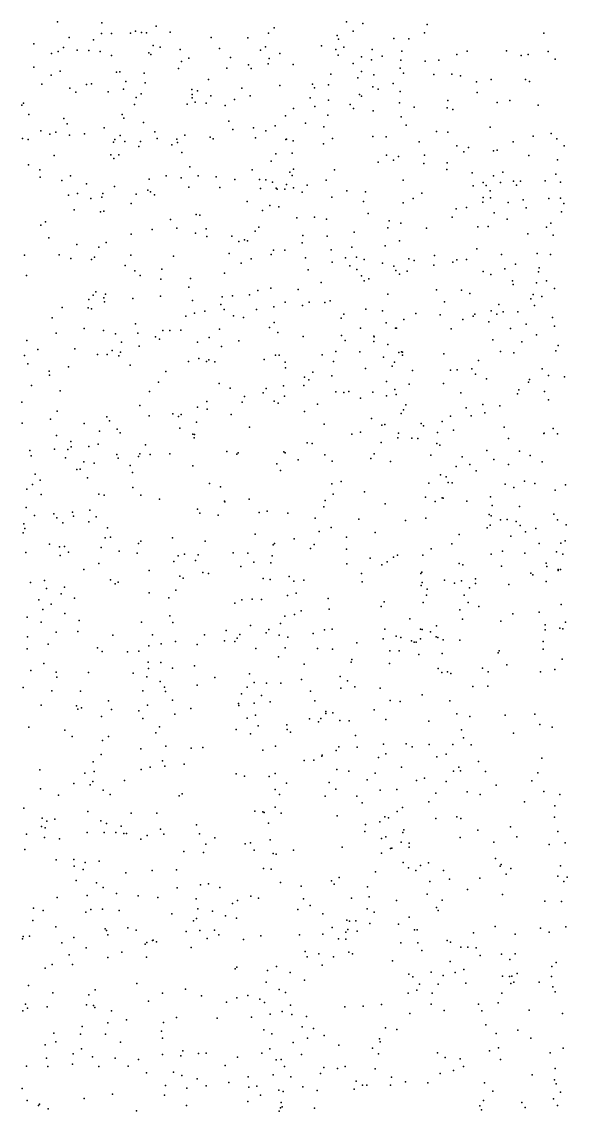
# Model space of a CAD drawing. Extents: x 2 to 99999, y 0 to 49999.
# Drawn here: x 37503 to 43752, y 25001 to 37494 of the extents above; entities that cross this region are included whole.
import ezdxf

# ---------------------------------------------------------------- set-up
doc = ezdxf.new("R2010")
doc.units = 0
doc.header["$MEASUREMENT"] = 0
doc.layers.add('points', color=50, linetype='Continuous')

msp = doc.modelspace()

# ---------------------------------------------------------------- linework, layer by layer
at = {"layer": 'points', "color": 3}
for p in [(37910, 37494, 32), (38418, 37480, 18), (41222, 37493, 33), (38415, 37360, 20), (38532, 37359, 91), (38749, 37364, 29), (38806, 37388, 75), (38875, 37371, 34), (38933, 37367, 66), (39044, 37442, 18), (39201, 37374, 19), (40329, 37363, 42), (40393, 37426, 75), (41300, 37385, 9), (41410, 37473, 4), (42117, 37368, 50), (42146, 37464, 0), (43485, 37364, 5), (37641, 37240, 78), (38045, 37312, 65), (38326, 37287, 31), (39673, 37313, 78), (40092, 37310, 33), (41117, 37337, 79), (41133, 37295, 56), (41764, 37304, 82), (41936, 37299, 86), (37843, 37129, 34), (37918, 37153, 92), (37979, 37199, 94), (38138, 37167, 43), (38271, 37164, 62), (38400, 37152, 58), (38529, 37109, 10), (38957, 37139, 39), (38981, 37117, 35), (39009, 37223, 65), (39089, 37204, 1), (39318, 37176, 92), (39766, 37189, 36), (40238, 37169, 37), (40296, 37208, 62), (40458, 37131, 48), (40938, 37217, 67), (41101, 37175, 12), (41128, 37111, 74), (41192, 37204, 29), (41519, 37176, 23), (41858, 37158, 73), (42486, 37120, 86), (42607, 37158, 10), (43056, 37160, 2), (43224, 37108, 46), (43304, 37117, 43), (43534, 37155, 24), (39334, 37037, 66), (39415, 37075, 31), (39894, 37084, 28), (40100, 37000, 1), (40325, 37011, 82), (40337, 37071, 22), (40612, 37005, 54), (41300, 37014, 30), (41395, 37093, 55), (41508, 37059, 59), (41633, 37100, 58), (41847, 37054, 81), (42126, 37044, 100), (42281, 37055, 97), (43616, 37064, 22), (37642, 36975, 11), (37838, 36882, 44), (37943, 36927, 28), (38588, 36916, 94), (38625, 36919, 18), (38904, 36905, 53), (39299, 36957, 81), (39853, 36961, 90), (40130, 36960, 75), (41045, 36892, 60), (41395, 36923, 60), (41535, 36884, 72), (41837, 36963, 87), (41878, 36904, 86), (42224, 36889, 10), (42431, 36894, 3), (42531, 36874, 25), (37732, 36780, 73), (38051, 36732, 23), (38242, 36776, 18), (38303, 36781, 78), (38695, 36808, 19), (38916, 36794, 12), (39640, 36833, 31), (40023, 36731, 91), (40460, 36763, 37), (40833, 36778, 60), (40858, 36736, 65), (41017, 36771, 62), (41354, 36850, 100), (41525, 36749, 4), (41759, 36787, 77), (42714, 36806, 50), (42879, 36832, 98), (43276, 36831, 68), (43320, 36808, 67), (38123, 36687, 54), (38494, 36692, 15), (38667, 36722, 100), (38813, 36627, 73), (38872, 36666, 42), (39451, 36716, 4), (39453, 36660, 18), (39455, 36622, 77), (39516, 36702, 48), (39670, 36646, 55), (40120, 36644, 36), (40807, 36621, 53), (41374, 36660, 90), (41396, 36641, 58), (41586, 36721, 4), (41839, 36695, 83), (42719, 36684, 29), (37503, 36536, 48), (37522, 36562, 30), (38794, 36544, 26), (39397, 36551, 49), (39490, 36571, 88), (39614, 36560, 98), (39831, 36535, 46), (39940, 36602, 0), (40615, 36501, 26), (40861, 36521, 78), (41017, 36596, 72), (41264, 36546, 25), (41304, 36501, 67), (41831, 36565, 49), (42000, 36514, 13), (42376, 36507, 33), (42384, 36590, 55), (42442, 36487, 71), (42950, 36569, 88), (43094, 36591, 14), (43419, 36538, 75), (37583, 36431, 34), (37983, 36384, 22), (38653, 36430, 45), (38673, 36390, 31), (39873, 36355, 30), (40523, 36414, 74), (41011, 36422, 21), (41530, 36472, 39), (41850, 36404, 58), (37722, 36245, 18), (37894, 36230, 0), (38024, 36323, 45), (38448, 36277, 67), (38897, 36340, 99), (39027, 36232, 34), (39920, 36259, 13), (40157, 36277, 82), (40297, 36244, 73), (40407, 36301, 96), (40752, 36332, 48), (40965, 36290, 98), (41905, 36309, 41), (42254, 36234, 65), (42869, 36287, 94), (37510, 36157, 71), (37576, 36144, 70), (37823, 36205, 46), (38050, 36195, 100), (38221, 36208, 26), (38554, 36115, 70), (38569, 36143, 26), (38628, 36189, 97), (38685, 36120, 59), (38863, 36121, 91), (39054, 36154, 88), (39280, 36148, 53), (39288, 36110, 85), (39371, 36195, 65), (39661, 36169, 9), (39695, 36150, 10), (40181, 36163, 6), (40529, 36143, 60), (40535, 36149, 26), (40611, 36130, 2), (41061, 36157, 70), (41523, 36178, 61), (41679, 36173, 51), (42056, 36117, 38), (42386, 36227, 3), (43132, 36116, 95), (43362, 36184, 6), (43570, 36214, 58), (43635, 36151, 44), (38843, 36065, 22), (39220, 36084, 33), (39336, 35994, 33), (40599, 35987, 75), (40959, 36094, 69), (42488, 36071, 18), (42569, 36003, 47), (42621, 36052, 99), (42908, 36015, 50), (42949, 36021, 1), (43718, 36072, 32), (37875, 35962, 49), (38524, 35968, 47), (38556, 35925, 69), (38616, 35968, 25), (40359, 35896, 81), (40412, 35978, 20), (41586, 35885, 12), (41681, 35966, 54), (41762, 35907, 89), (41820, 35948, 92), (42111, 35870, 11), (42116, 35963, 73), (42375, 35875, 40), (43312, 35962, 19), (43641, 35912, 10), (37579, 35852, 82), (37708, 35795, 51), (39427, 35832, 1), (40141, 35798, 60), (40574, 35770, 61), (40601, 35731, 55), (40617, 35805, 18), (41086, 35796, 24), (42372, 35799, 42), (42665, 35760, 6), (43016, 35769, 26), (43620, 35746, 25), (37714, 35711, 3), (37962, 35674, 100), (38062, 35727, 23), (38243, 35635, 52), (38961, 35691, 37), (39158, 35726, 57), (39329, 35705, 50), (39524, 35728, 87), (39729, 35715, 24), (39944, 35684, 37), (40225, 35686, 94), (40298, 35683, 82), (40375, 35655, 99), (40536, 35629, 60), (40772, 35619, 75), (40991, 35676, 92), (41873, 35678, 62), (42673, 35614, 82), (42791, 35649, 78), (42824, 35615, 96), (42908, 35726, 45), (42986, 35649, 6), (43138, 35666, 87), (43172, 35620, 72), (43217, 35666, 69), (43498, 35669, 78), (43675, 35655, 94), (38036, 35504, 24), (38142, 35526, 10), (38421, 35482, 82), (38430, 35526, 26), (38565, 35605, 43), (38814, 35516, 15), (38947, 35564, 54), (38979, 35544, 85), (39022, 35510, 24), (39416, 35597, 47), (39770, 35592, 76), (40236, 35582, 80), (40417, 35585, 96), (40429, 35573, 11), (40515, 35576, 49), (40616, 35589, 52), (40716, 35540, 40), (41054, 35484, 88), (41226, 35554, 87), (41440, 35544, 96), (42088, 35527, 94), (42868, 35557, 69), (38292, 35469, 20), (38754, 35410, 11), (40085, 35432, 29), (40345, 35386, 31), (40448, 35371, 77), (41419, 35432, 52), (41874, 35417, 81), (41988, 35466, 37), (42598, 35364, 44), (42784, 35426, 92), (42791, 35480, 92), (42874, 35475, 42), (43077, 35423, 15), (43248, 35451, 35), (43280, 35359, 79), (43541, 35469, 26), (43677, 35473, 66), (43713, 35410, 30), (38102, 35338, 97), (38405, 35314, 72), (38442, 35322, 87), (39500, 35283, 22), (39542, 35276, 33), (40262, 35328, 81), (40653, 35244, 22), (40855, 35255, 51), (40993, 35231, 60), (41471, 35295, 23), (42433, 35255, 23), (42478, 35350, 4), (42915, 35302, 64), (43688, 35313, 2), (37721, 35161, 50), (37774, 35201, 87), (38995, 35111, 63), (39207, 35228, 97), (39278, 35128, 96), (39614, 35120, 29), (40220, 35138, 57), (41697, 35131, 16), (41712, 35211, 70), (41846, 35184, 25), (42138, 35127, 33), (42728, 35143, 22), (42848, 35148, 97), (43066, 35229, 4), (43516, 35137, 27), (43565, 35184, 73), (37811, 35018, 85), (38756, 35057, 37), (39491, 35071, 71), (39623, 35031, 76), (39908, 35037, 17), (40053, 34995, 1), (40178, 35093, 73), (40723, 35042, 13), (41003, 35035, 47), (41312, 35081, 67), (41830, 34982, 35), (43302, 35062, 48), (43592, 35046, 26), (38133, 34940, 78), (38386, 34911, 34), (38468, 34963, 91), (39988, 34973, 2), (40087, 34981, 35), (40388, 34875, 25), (40516, 34875, 63), (40717, 34959, 69), (41046, 34880, 34), (41286, 34910, 12), (41665, 34925, 19), (42717, 34891, 53), (37535, 34817, 91), (37930, 34823, 41), (38063, 34778, 85), (38301, 34768, 81), (38337, 34796, 40), (38752, 34816, 9), (39239, 34806, 10), (39879, 34838, 76), (40129, 34774, 9), (40360, 34824, 38), (40752, 34788, 28), (41057, 34737, 17), (41210, 34788, 89), (41337, 34795, 23), (41426, 34769, 41), (41939, 34777, 30), (41999, 34755, 82), (42230, 34815, 14), (42443, 34736, 89), (42487, 34765, 14), (42599, 34767, 49), (42998, 34827, 26), (43408, 34837, 69), (43561, 34826, 84), (38686, 34699, 9), (38798, 34639, 17), (39108, 34656, 16), (39826, 34612, 2), (40015, 34726, 70), (40785, 34649, 44), (41261, 34694, 48), (41340, 34653, 24), (41637, 34727, 11), (41767, 34693, 83), (41789, 34640, 91), (41919, 34636, 92), (42225, 34702, 19), (42789, 34631, 80), (43036, 34661, 35), (43160, 34716, 27), (43425, 34628, 30), (43429, 34672, 11), (37558, 34585, 84), (38858, 34586, 38), (39096, 34543, 29), (39435, 34551, 93), (40931, 34503, 71), (41396, 34581, 10), (41425, 34524, 42), (41478, 34545, 38), (41829, 34598, 71), (42876, 34594, 100), (43125, 34524, 73), (43131, 34482, 83), (43401, 34502, 10), (43515, 34524, 41), (38320, 34359, 11), (38349, 34396, 21), (38460, 34372, 47), (39416, 34450, 15), (40112, 34364, 93), (40207, 34413, 16), (40355, 34441, 93), (40670, 34422, 37), (41695, 34372, 54), (42256, 34420, 11), (42540, 34418, 62), (42637, 34379, 33), (43361, 34365, 18), (43607, 34436, 97), (38270, 34309, 78), (38443, 34330, 26), (38451, 34284, 29), (38775, 34319, 18), (39093, 34346, 34), (39459, 34299, 26), (39785, 34251, 46), (39800, 34341, 100), (39916, 34352, 89), (40520, 34280, 57), (40720, 34239, 51), (40796, 34278, 100), (40975, 34276, 61), (41036, 34292, 68), (42346, 34281, 20), (42968, 34253, 12), (43334, 34316, 41), (43378, 34242, 33), (43461, 34343, 24), (37964, 34216, 95), (38264, 34215, 57), (38301, 34203, 32), (39383, 34119, 50), (39482, 34153, 95), (39598, 34175, 57), (39823, 34193, 76), (39930, 34120, 49), (40192, 34195, 30), (40389, 34225, 39), (41192, 34142, 10), (41444, 34197, 12), (41634, 34179, 42), (42019, 34148, 21), (42296, 34134, 85), (42675, 34119, 95), (42693, 34141, 6), (42879, 34179, 92), (42945, 34141, 94), (43019, 34167, 31), (43185, 34169, 21), (37849, 34100, 56), (38807, 34029, 16), (40043, 34102, 76), (40340, 33988, 83), (40395, 34044, 35), (41161, 34094, 12), (41678, 34040, 76), (41786, 33982, 35), (41797, 33982, 59), (41882, 34079, 27), (42557, 34080, 64), (42854, 34052, 24), (43280, 34027, 31), (43582, 34102, 76), (43608, 34004, 39), (37896, 33922, 85), (38219, 33976, 77), (38440, 33952, 38), (38576, 33915, 20), (38831, 33923, 99), (39034, 33882, 7), (39081, 33856, 47), (39119, 33955, 37), (39199, 33954, 58), (39325, 33958, 59), (39649, 33873, 1), (39768, 33969, 80), (40436, 33932, 74), (40728, 33886, 69), (41167, 33895, 83), (41383, 33979, 30), (41535, 33890, 66), (41542, 33881, 95), (42421, 33972, 13), (43103, 33977, 0), (43401, 33904, 93), (37562, 33840, 30), (37686, 33736, 82), (38111, 33744, 36), (38645, 33820, 64), (38848, 33775, 57), (39515, 33818, 4), (39790, 33772, 10), (39989, 33835, 21), (41206, 33839, 23), (41537, 33828, 80), (41698, 33792, 8), (42900, 33845, 91), (43231, 33824, 8), (43649, 33780, 74), (37532, 33666, 65), (38371, 33679, 22), (38480, 33678, 76), (38539, 33723, 0), (38616, 33664, 13), (38634, 33704, 15), (39531, 33632, 23), (39647, 33617, 32), (40281, 33623, 55), (40410, 33671, 16), (40453, 33669, 15), (40945, 33676, 28), (41101, 33711, 24), (41375, 33709, 19), (41647, 33646, 78), (41822, 33701, 32), (41853, 33708, 40), (41863, 33705, 40), (41865, 33670, 88), (42340, 33687, 89), (42734, 33608, 79), (42987, 33713, 63), (43140, 33696, 83), (43621, 33722, 2), (37571, 33571, 37), (37816, 33489, 40), (38037, 33536, 81), (38745, 33558, 66), (39153, 33484, 11), (39413, 33600, 83), (39620, 33600, 25), (39716, 33593, 6), (40519, 33589, 96), (40526, 33526, 18), (41074, 33597, 66), (41440, 33517, 77), (41747, 33546, 82), (41774, 33591, 77), (41979, 33495, 16), (42415, 33497, 57), (42490, 33502, 49), (42659, 33513, 35), (43464, 33513, 7), (37819, 33441, 0), (39070, 33362, 76), (40743, 33420, 7), (40791, 33387, 58), (40837, 33477, 83), (41056, 33435, 52), (41683, 33367, 72), (42703, 33453, 7), (42827, 33401, 98), (43309, 33360, 15), (43321, 33392, 7), (43538, 33439, 39), (43720, 33422, 57), (37615, 33324, 41), (37943, 33262, 89), (38965, 33255, 23), (39763, 33347, 54), (39889, 33291, 47), (40269, 33239, 19), (40303, 33288, 99), (40502, 33321, 69), (40733, 33322, 50), (41102, 33250, 16), (41194, 33241, 35), (41248, 33253, 4), (41524, 33246, 78), (41778, 33278, 97), (41943, 33340, 30), (42333, 33345, 40), (42535, 33237, 18), (43197, 33274, 24), (43491, 33256, 60), (37504, 33133, 76), (39622, 33141, 51), (40026, 33131, 26), (40053, 33196, 34), (40394, 33142, 70), (40441, 33122, 77), (40511, 33199, 90), (40891, 33110, 85), (41383, 33179, 90), (41683, 33203, 46), (41794, 33221, 71), (43183, 33226, 76), (43539, 33160, 95), (37909, 33027, 40), (38856, 33093, 66), (39233, 32999, 17), (39327, 32989, 18), (39517, 33074, 21), (39625, 33051, 19), (39901, 32989, 83), (40743, 33026, 11), (41848, 33003, 55), (41876, 33045, 48), (41903, 33100, 72), (42593, 33067, 48), (42784, 33104, 66), (42807, 33010, 70), (42980, 33088, 53), (37505, 32891, 33), (37830, 32938, 19), (38217, 32889, 8), (38476, 32962, 41), (38509, 32917, 64), (38962, 32974, 14), (39297, 32968, 61), (39506, 32901, 93), (40967, 32881, 4), (41508, 32943, 44), (41629, 32867, 25), (41662, 32874, 92), (42078, 32888, 38), (42106, 32862, 87), (42318, 32909, 49), (42414, 32971, 78), (42653, 32975, 6), (37901, 32749, 23), (38392, 32800, 41), (38595, 32821, 1), (38628, 32779, 22), (39315, 32833, 82), (39461, 32763, 31), (39481, 32760, 92), (40112, 32846, 6), (41286, 32764, 5), (41384, 32788, 22), (41820, 32777, 11), (42265, 32783, 6), (42448, 32812, 10), (43031, 32844, 87), (43485, 32771, 9), (43489, 32776, 50), (43592, 32831, 73), (43641, 32767, 48), (38064, 32682, 11), (38070, 32620, 30), (38269, 32622, 84), (38379, 32651, 8), (38919, 32641, 39), (39478, 32722, 17), (40774, 32667, 96), (40830, 32656, 59), (41622, 32670, 16), (41811, 32724, 11), (41972, 32718, 37), (42042, 32714, 30), (42260, 32658, 23), (42294, 32638, 95), (43078, 32715, 59), (37595, 32577, 58), (37610, 32516, 17), (37878, 32591, 38), (38005, 32493, 74), (38030, 32590, 64), (38591, 32531, 83), (38607, 32490, 6), (38839, 32507, 84), (38854, 32539, 65), (38973, 32533, 85), (39199, 32539, 72), (39853, 32566, 10), (39965, 32534, 52), (39983, 32552, 70), (40505, 32561, 97), (40520, 32549, 33), (40974, 32526, 44), (41503, 32485, 35), (41542, 32538, 95), (42191, 32525, 14), (42549, 32504, 70), (42833, 32577, 77), (43204, 32569, 75), (43329, 32520, 96), (38134, 32361, 24), (38170, 32364, 91), (38214, 32448, 10), (38330, 32433, 18), (38744, 32407, 13), (39462, 32401, 9), (40423, 32423, 50), (40668, 32469, 41), (41059, 32457, 10), (41729, 32450, 32), (42480, 32394, 6), (42637, 32418, 16), (42913, 32476, 34), (43081, 32417, 75), (43466, 32448, 92), (37656, 32306, 6), (37714, 32236, 73), (38257, 32263, 63), (38772, 32326, 73), (40466, 32347, 99), (42300, 32299, 42), (42367, 32274, 96), (42708, 32345, 44), (37560, 32135, 24), (37624, 32188, 45), (38774, 32153, 27), (39654, 32198, 27), (39780, 32160, 54), (41056, 32194, 20), (41163, 32222, 48), (42166, 32202, 75), (42387, 32212, 66), (42434, 32207, 74), (43041, 32193, 5), (43140, 32153, 43), (43263, 32226, 11), (43382, 32199, 8), (43614, 32122, 2), (43731, 32185, 62), (37724, 32074, 13), (38387, 32078, 63), (38448, 32064, 60), (38868, 32067, 70), (39082, 32018, 25), (39824, 31996, 90), (39829, 31988, 54), (40106, 32018, 52), (40979, 32003, 75), (41070, 32076, 67), (41431, 32105, 0), (42130, 32044, 36), (42238, 31991, 94), (42321, 32033, 35), (42329, 32032, 29), (42602, 31995, 70), (42874, 32045, 37), (37554, 31925, 14), (38082, 31872, 35), (38282, 31893, 52), (39517, 31906, 95), (39541, 31858, 27), (40222, 31866, 62), (40315, 31882, 60), (40551, 31858, 99), (40962, 31931, 22), (41665, 31967, 75), (42893, 31946, 67), (43207, 31935, 27), (37526, 31735, 89), (37649, 31832, 62), (37869, 31851, 24), (37904, 31807, 72), (37973, 31749, 57), (38095, 31825, 28), (38272, 31760, 7), (38353, 31818, 8), (39754, 31837, 26), (40864, 31803, 85), (41363, 31789, 24), (41899, 31774, 63), (42132, 31803, 24), (42856, 31843, 73), (42882, 31827, 17), (42988, 31784, 39), (43065, 31786, 95), (43166, 31763, 43), (43598, 31848, 41), (43642, 31782, 15), (37520, 31633, 42), (37536, 31684, 73), (38486, 31691, 56), (40176, 31619, 19), (40910, 31650, 27), (41047, 31696, 20), (41551, 31637, 73), (42513, 31613, 12), (42835, 31689, 64), (42871, 31722, 77), (43212, 31717, 71), (43275, 31646, 25), (43391, 31685, 60), (43740, 31727, 39), (37819, 31505, 82), (38457, 31576, 84), (38517, 31585, 34), (38840, 31513, 44), (38868, 31536, 75), (39231, 31576, 21), (39604, 31536, 39), (40381, 31495, 91), (40400, 31510, 30), (40625, 31566, 61), (40854, 31501, 3), (41223, 31584, 35), (42432, 31506, 24), (43107, 31596, 10), (43429, 31511, 89), (43680, 31516, 5), (43729, 31540, 65), (37548, 31408, 63), (37934, 31474, 51), (37942, 31374, 70), (37993, 31476, 77), (38039, 31412, 36), (38412, 31465, 45), (38618, 31424, 39), (38826, 31402, 62), (39294, 31368, 20), (39367, 31389, 37), (39522, 31383, 38), (39924, 31403, 94), (40092, 31402, 87), (40373, 31370, 87), (40809, 31455, 13), (41224, 31446, 78), (41806, 31379, 12), (42096, 31376, 28), (42194, 31449, 68), (42879, 31388, 26), (43012, 31422, 7), (43266, 31399, 28), (43631, 31416, 35), (43702, 31387, 62), (38384, 31280, 74), (39244, 31305, 51), (39491, 31317, 9), (40014, 31247, 43), (40160, 31298, 74), (40358, 31291, 58), (41226, 31279, 67), (41493, 31341, 26), (41629, 31265, 89), (41688, 31302, 76), (41760, 31353, 64), (42515, 31281, 78), (42557, 31266, 74), (42999, 31252, 90), (43510, 31286, 96), (43517, 31249, 15), (38215, 31213, 85), (38961, 31202, 30), (39313, 31136, 93), (39353, 31114, 14), (39578, 31179, 72), (39641, 31166, 57), (40268, 31111, 12), (40568, 31133, 26), (41394, 31167, 63), (42074, 31168, 22), (42086, 31181, 84), (43334, 31169, 67), (43357, 31153, 70), (43647, 31213, 49), (43649, 31203, 86), (43675, 31214, 17), (37603, 31064, 91), (37761, 31088, 36), (37786, 30995, 44), (37992, 31009, 7), (38517, 31094, 38), (38574, 31049, 28), (38607, 31068, 0), (40348, 31097, 39), (40619, 31080, 16), (40736, 31090, 72), (41402, 31073, 70), (42077, 31029, 71), (42089, 31064, 60), (42146, 30988, 92), (42345, 31091, 11), (42462, 31056, 37), (42539, 31084, 82), (42634, 31001, 52), (42701, 31105, 49), (42701, 31053, 64), (43084, 31041, 0), (43512, 31074, 1), (37699, 30865, 91), (37952, 30934, 2), (38108, 30883, 48), (38963, 30947, 79), (39186, 30888, 56), (39266, 30975, 12), (40024, 30865, 72), (40142, 30872, 76), (40251, 30867, 47), (40546, 30914, 90), (40647, 30941, 73), (41013, 30882, 51), (42139, 30918, 58), (42571, 30918, 72), (37744, 30755, 53), (37839, 30815, 66), (39942, 30825, 70), (40704, 30738, 28), (41023, 30758, 97), (41621, 30787, 76), (41655, 30844, 46), (42100, 30833, 49), (42521, 30749, 45), (42616, 30834, 44), (42738, 30788, 15), (43684, 30812, 6), (37565, 30668, 58), (37724, 30609, 51), (37997, 30708, 21), (38158, 30629, 32), (39197, 30681, 11), (40515, 30678, 53), (40627, 30696, 33), (41950, 30648, 79), (42554, 30644, 82), (42991, 30620, 77), (43130, 30703, 70), (43429, 30723, 65), (43731, 30610, 56), (37897, 30493, 93), (38143, 30502, 96), (38875, 30608, 50), (39234, 30604, 39), (39845, 30513, 63), (40123, 30570, 33), (40302, 30487, 23), (40335, 30526, 86), (40465, 30593, 42), (40971, 30521, 80), (41060, 30529, 23), (41661, 30528, 98), (42071, 30529, 79), (42092, 30524, 49), (42186, 30498, 41), (42254, 30567, 82), (43499, 30580, 87), (43500, 30522, 55), (43667, 30540, 56), (43702, 30534, 25), (37567, 30442, 2), (38546, 30460, 22), (38999, 30462, 96), (39100, 30359, 89), (39262, 30386, 53), (39596, 30462, 9), (39827, 30394, 65), (39945, 30387, 43), (39970, 30425, 1), (40000, 30468, 6), (40452, 30459, 61), (40552, 30436, 45), (40842, 30478, 94), (41343, 30373, 76), (41644, 30418, 75), (41792, 30449, 28), (41844, 30434, 50), (41968, 30395, 70), (41997, 30381, 51), (42023, 30381, 56), (42072, 30418, 18), (42249, 30439, 60), (42268, 30435, 53), (42332, 30408, 41), (42523, 30403, 67), (43478, 30389, 34), (37565, 30304, 56), (37806, 30357, 53), (38371, 30314, 19), (38423, 30271, 59), (38712, 30269, 82), (38845, 30275, 10), (38958, 30338, 57), (39513, 30351, 1), (40185, 30308, 14), (40522, 30315, 45), (40892, 30308, 51), (41061, 30299, 11), (41721, 30280, 35), (41828, 30281, 61), (42053, 30238, 27), (42321, 30249, 80), (42960, 30258, 68), (42971, 30280, 63), (43478, 30301, 39), (37755, 30135, 58), (38950, 30150, 73), (39094, 30148, 36), (40444, 30213, 86), (40737, 30129, 3), (41275, 30149, 53), (41285, 30179, 27), (41715, 30135, 99), (43059, 30119, 23), (43694, 30183, 58), (37607, 30053, 34), (37897, 30034, 73), (38267, 30033, 94), (38778, 30023, 83), (38953, 30078, 76), (39228, 30081, 48), (39480, 30108, 27), (40111, 30015, 33), (41150, 29985, 52), (42275, 30079, 88), (42314, 30030, 27), (42381, 30040, 44), (42420, 30021, 55), (42782, 30081, 12), (42847, 30038, 58), (43445, 30038, 5), (43609, 30067, 10), (37905, 29978, 2), (38935, 29983, 30), (39089, 29929, 35), (39138, 29865, 42), (39512, 29885, 93), (39714, 29976, 24), (40085, 29864, 67), (40166, 29918, 13), (40305, 29909, 61), (40470, 29910, 37), (40706, 29952, 93), (41233, 29936, 83), (41320, 29866, 13), (42670, 29871, 42), (42844, 29874, 93), (37520, 29858, 76), (37847, 29821, 60), (38176, 29817, 72), (38888, 29820, 53), (39151, 29814, 62), (40019, 29789, 82), (40251, 29767, 52), (40812, 29817, 63), (41158, 29853, 45), (41609, 29853, 48), (42092, 29774, 9), (37724, 29659, 36), (38128, 29648, 15), (38145, 29612, 63), (38187, 29625, 79), (38495, 29707, 33), (38531, 29609, 50), (38942, 29658, 64), (39230, 29715, 68), (39439, 29620, 9), (39986, 29678, 100), (39990, 29654, 80), (40167, 29682, 13), (40347, 29696, 43), (40862, 29705, 23), (41722, 29710, 48), (41839, 29701, 24), (42407, 29708, 1), (38417, 29526, 43), (38845, 29592, 56), (38891, 29503, 87), (39255, 29553, 64), (40085, 29509, 47), (40180, 29542, 7), (40798, 29499, 75), (40930, 29505, 84), (40985, 29561, 82), (40987, 29583, 32), (41066, 29571, 80), (41542, 29603, 98), (41673, 29493, 86), (42488, 29557, 13), (42636, 29529, 82), (43040, 29542, 50), (43382, 29555, 9), (37584, 29404, 22), (37995, 29370, 45), (39080, 29408, 50), (39958, 29380, 51), (40212, 29421, 21), (40539, 29431, 52), (40542, 29377, 18), (40904, 29466, 9), (41148, 29480, 92), (41253, 29476, 84), (42168, 29473, 49), (42540, 29373, 4), (43437, 29437, 84), (43581, 29404, 38), (38080, 29299, 97), (38426, 29252, 34), (38495, 29296, 15), (39039, 29340, 36), (40123, 29328, 80), (40583, 29349, 95), (41325, 29310, 22), (42563, 29283, 74), (43137, 29335, 57), (38865, 29158, 79), (39152, 29188, 74), (39444, 29164, 18), (39578, 29173, 96), (40263, 29142, 78), (40411, 29186, 52), (41103, 29138, 26), (41137, 29178, 78), (41347, 29175, 43), (41647, 29211, 83), (41908, 29215, 25), (41976, 29181, 9), (42169, 29208, 19), (42441, 29206, 42), (42651, 29202, 8), (38319, 29007, 31), (38413, 29090, 28), (39114, 29017, 93), (40737, 29021, 81), (40847, 29025, 1), (40942, 29074, 88), (40944, 29083, 7), (41591, 29057, 52), (41674, 29099, 0), (42257, 29065, 96), (42366, 29095, 4), (42734, 29013, 84), (43463, 29048, 94), (37710, 28914, 43), (38226, 28879, 47), (38330, 28896, 58), (38869, 28921, 57), (38974, 28945, 2), (39143, 28959, 3), (39364, 28980, 28), (39959, 28870, 73), (40404, 28873, 12), (41112, 28918, 96), (41250, 28902, 25), (41550, 28878, 29), (41854, 28946, 17), (42450, 28900, 14), (42510, 28947, 4), (42530, 28904, 31), (42817, 28897, 92), (43414, 28882, 1), (38100, 28759, 43), (38287, 28745, 42), (38315, 28780, 40), (38679, 28795, 93), (40056, 28843, 92), (40338, 28838, 72), (40535, 28763, 86), (41023, 28772, 51), (41460, 28801, 70), (42024, 28794, 98), (42117, 28819, 40), (42364, 28782, 6), (42938, 28740, 74), (43346, 28788, 14), (37718, 28699, 11), (37924, 28624, 86), (38434, 28682, 34), (38514, 28632, 65), (39307, 28617, 24), (39339, 28641, 93), (40406, 28691, 78), (40457, 28631, 34), (40977, 28615, 12), (41101, 28693, 76), (41341, 28615, 19), (41608, 28684, 24), (41800, 28690, 35), (42246, 28647, 74), (42607, 28665, 88), (42756, 28634, 99), (43486, 28669, 59), (43666, 28634, 34), (40405, 28487, 45), (41402, 28536, 24), (41864, 28484, 84), (42165, 28549, 76), (43264, 28548, 50), (43609, 28502, 25), (37524, 28476, 5), (37735, 28363, 81), (38260, 28437, 89), (38754, 28419, 68), (39051, 28418, 38), (40171, 28442, 37), (40264, 28434, 27), (40279, 28428, 63), (40474, 28419, 70), (41118, 28387, 15), (41661, 28377, 86), (41703, 28367, 54), (41804, 28436, 33), (42489, 28378, 77), (43606, 28373, 70), (37727, 28265, 51), (37772, 28250, 12), (37790, 28327, 61), (37881, 28349, 69), (38408, 28332, 25), (38473, 28302, 23), (38641, 28268, 26), (39093, 28234, 88), (39506, 28284, 35), (40329, 28303, 3), (41440, 28287, 29), (41606, 28318, 45), (42245, 28357, 89), (42533, 28358, 87), (43102, 28261, 7), (37558, 28177, 38), (37761, 28139, 74), (37935, 28126, 4), (38250, 28198, 45), (38447, 28197, 67), (38581, 28198, 6), (38673, 28186, 46), (38704, 28184, 23), (38866, 28120, 9), (38938, 28164, 58), (39129, 28178, 45), (39537, 28180, 14), (39716, 28137, 46), (40347, 28113, 36), (41435, 28207, 56), (41624, 28128, 19), (41675, 28147, 79), (41868, 28198, 58), (41881, 28229, 57), (42525, 28138, 95), (42728, 28224, 79), (43176, 28146, 12), (43643, 28210, 2), (37539, 28003, 70), (39610, 28064, 54), (40061, 28066, 73), (40125, 28079, 22), (40166, 27993, 75), (40616, 27993, 46), (41172, 28029, 65), (41728, 28013, 37), (41741, 28018, 15), (41851, 28087, 54), (41941, 28029, 92), (41943, 28075, 15), (42913, 28086, 6), (43545, 28058, 97), (43727, 28078, 56), (37896, 27883, 96), (38097, 27888, 44), (38389, 27869, 19), (39358, 27978, 20), (39585, 27969, 6), (40381, 27956, 75), (40417, 27950, 84), (41624, 27960, 19), (42931, 27897, 92), (38102, 27809, 95), (38205, 27774, 82), (38228, 27852, 49), (38694, 27735, 14), (38995, 27760, 36), (39274, 27769, 78), (40272, 27784, 43), (40360, 27778, 65), (41556, 27747, 92), (41871, 27854, 92), (41933, 27792, 51), (42019, 27762, 79), (42070, 27818, 82), (42162, 27850, 85), (42333, 27761, 74), (42985, 27811, 91), (42994, 27830, 58), (43108, 27783, 68), (43676, 27816, 60), (38126, 27647, 35), (38358, 27618, 87), (40467, 27624, 81), (41053, 27642, 51), (41138, 27680, 30), (42179, 27634, 46), (42405, 27660, 44), (42751, 27675, 94), (43054, 27720, 48), (43645, 27695, 62), (43715, 27636, 88), (43752, 27685, 30), (38433, 27568, 83), (38588, 27499, 65), (39283, 27561, 81), (39551, 27597, 54), (39643, 27610, 13), (39770, 27565, 19), (40704, 27580, 23), (41080, 27604, 80), (41465, 27574, 74), (42149, 27490, 57), (42610, 27545, 21), (43012, 27486, 31), (37906, 27452, 74), (38251, 27473, 21), (38837, 27470, 7), (39060, 27451, 18), (39502, 27438, 48), (39915, 27382, 87), (39973, 27417, 64), (40127, 27467, 54), (40213, 27443, 26), (40732, 27435, 20), (41281, 27444, 98), (41483, 27460, 82), (41795, 27416, 28), (42320, 27420, 39), (43497, 27409, 76), (43687, 27404, 66), (37635, 27331, 3), (37747, 27302, 60), (38237, 27283, 17), (38293, 27315, 35), (38427, 27318, 94), (38617, 27304, 100), (39221, 27263, 71), (39518, 27320, 65), (39688, 27296, 53), (39836, 27241, 63), (40664, 27314, 13), (40806, 27358, 43), (40951, 27265, 53), (41459, 27321, 3), (41541, 27285, 10), (42255, 27336, 39), (42272, 27301, 6), (37628, 27188, 2), (37894, 27116, 71), (39471, 27185, 6), (39504, 27209, 12), (39962, 27215, 5), (41226, 27192, 36), (41256, 27181, 7), (41331, 27185, 35), (41489, 27153, 89), (41820, 27147, 15), (41943, 27225, 75), (42926, 27119, 65), (43738, 27116, 67), (37520, 27004, 63), (37592, 27007, 70), (38098, 26993, 22), (38458, 27094, 56), (38473, 27075, 44), (38490, 27025, 84), (38719, 27104, 37), (38812, 27076, 73), (39386, 27061, 90), (39541, 27074, 34), (39710, 27077, 53), (39759, 27024, 54), (40242, 27013, 83), (40685, 27024, 97), (40953, 27030, 28), (41057, 27109, 57), (41216, 27053, 55), (41238, 27084, 95), (41345, 27066, 5), (42004, 27081, 13), (42032, 27080, 88), (42679, 27045, 6), (43156, 27030, 89), (43445, 27100, 76), (43546, 27055, 57), (37512, 26977, 49), (37962, 26932, 68), (38240, 26875, 62), (38917, 26918, 64), (38935, 26937, 45), (39001, 26959, 34), (39007, 26961, 46), (39045, 26943, 82), (39444, 26877, 9), (39626, 26983, 97), (40042, 26970, 8), (41130, 26978, 31), (41216, 26974, 73), (41845, 26933, 52), (42039, 26930, 64), (42377, 26957, 52), (42413, 26939, 23), (42532, 26883, 14), (42615, 26882, 24), (42710, 26873, 30), (38047, 26794, 67), (38489, 26765, 82), (38649, 26823, 45), (38932, 26766, 87), (40750, 26832, 36), (40774, 26770, 74), (40907, 26806, 14), (41076, 26773, 2), (41251, 26823, 78), (41291, 26804, 89), (42087, 26843, 2), (42753, 26785, 62), (42998, 26803, 16), (43093, 26742, 66), (43154, 26806, 40), (37771, 26640, 40), (37851, 26684, 60), (38083, 26685, 88), (39949, 26633, 89), (39968, 26651, 18), (40316, 26615, 13), (40420, 26659, 41), (40944, 26674, 8), (41752, 26727, 7), (42410, 26716, 46), (42567, 26624, 81), (43577, 26659, 31), (43625, 26705, 37), (40579, 26592, 79), (40742, 26504, 4), (41939, 26571, 42), (41984, 26542, 60), (42194, 26595, 28), (42332, 26557, 77), (42470, 26591, 37), (43009, 26551, 98), (43092, 26547, 77), (43117, 26551, 93), (43178, 26581, 35), (43574, 26545, 37), (37581, 26442, 90), (38345, 26391, 62), (38820, 26465, 9), (39379, 26400, 98), (40301, 26480, 3), (40452, 26398, 71), (40524, 26361, 86), (42028, 26390, 1), (42058, 26456, 62), (42275, 26459, 62), (42591, 26470, 90), (43106, 26466, 39), (43140, 26482, 94), (43430, 26480, 59), (43586, 26428, 55), (43614, 26369, 32), (37859, 26360, 30), (38271, 26336, 82), (38953, 26261, 13), (39113, 26356, 44), (39561, 26323, 16), (39850, 26250, 22), (39965, 26302, 22), (40094, 26328, 2), (40229, 26284, 20), (40283, 26248, 97), (41930, 26353, 71), (42205, 26355, 94), (42961, 26244, 49), (43002, 26356, 23), (37515, 26151, 89), (37544, 26227, 71), (37566, 26183, 74), (37795, 26196, 10), (38244, 26222, 35), (38325, 26214, 39), (38340, 26191, 27), (38532, 26150, 76), (40348, 26113, 9), (40487, 26145, 13), (40583, 26217, 30), (40596, 26111, 47), (41205, 26199, 76), (41414, 26207, 40), (41626, 26223, 31), (41950, 26122, 45), (42194, 26229, 69), (42344, 26154, 63), (42735, 26229, 16), (42772, 26153, 48), (43318, 26160, 95), (43700, 26120, 91), (38490, 26015, 5), (38703, 26047, 81), (39128, 26020, 27), (39274, 26074, 66), (39741, 26068, 79), (40134, 26079, 35), (40765, 26087, 58), (42818, 25992, 92), (37870, 25894, 8), (38177, 25885, 76), (38194, 25971, 84), (38460, 25883, 18), (39102, 25919, 56), (40276, 25934, 57), (40368, 25887, 59), (40714, 25970, 3), (40844, 25950, 41), (40967, 25868, 14), (41670, 25956, 71), (41799, 25939, 83), (42937, 25892, 64), (43188, 25930, 29), (37772, 25762, 50), (37891, 25798, 76), (38633, 25793, 13), (39114, 25838, 74), (40613, 25787, 7), (40778, 25838, 61), (41137, 25760, 4), (41602, 25832, 60), (41610, 25795, 40), (43337, 25838, 82), (37786, 25611, 44), (38092, 25660, 68), (38187, 25717, 25), (38313, 25623, 59), (39113, 25651, 35), (39323, 25637, 67), (39347, 25695, 5), (39529, 25661, 25), (39614, 25668, 86), (39974, 25622, 15), (40253, 25665, 81), (40343, 25716, 15), (40707, 25652, 84), (41520, 25723, 87), (41589, 25660, 28), (42265, 25670, 84), (42352, 25618, 37), (42861, 25692, 16), (42964, 25728, 57), (43558, 25669, 82), (43707, 25722, 8), (37558, 25517, 10), (37802, 25513, 13), (38082, 25541, 75), (38385, 25515, 79), (38573, 25608, 8), (38722, 25517, 6), (38840, 25593, 27), (39833, 25526, 30), (40417, 25591, 52), (40474, 25595, 55), (40511, 25513, 90), (40964, 25501, 75), (41119, 25489, 40), (41207, 25513, 67), (41551, 25486, 89), (42527, 25601, 32), (42562, 25513, 90), (42988, 25592, 84), (43615, 25490, 54), (38933, 25441, 65), (39240, 25449, 99), (39337, 25410, 93), (39513, 25373, 50), (40095, 25396, 88), (40384, 25417, 88), (40586, 25396, 97), (40926, 25434, 34), (41740, 25391, 88), (42296, 25432, 26), (42449, 25467, 4), (43350, 25419, 80), (37508, 25262, 57), (39149, 25297, 47), (39395, 25266, 96), (39614, 25290, 60), (39873, 25330, 58), (40103, 25275, 88), (40195, 25288, 57), (40446, 25244, 49), (40721, 25281, 11), (40887, 25239, 63), (41311, 25255, 21), (41333, 25347, 23), (41406, 25298, 14), (41455, 25300, 39), (41728, 25298, 29), (41898, 25337, 18), (42157, 25325, 97), (42805, 25326, 61), (43605, 25360, 91), (43625, 25314, 93), (37563, 25125, 55), (38219, 25148, 19), (38542, 25196, 83), (39139, 25186, 29), (40091, 25113, 46), (40237, 25185, 66), (40496, 25227, 40), (42794, 25125, 65), (42899, 25229, 48), (43594, 25144, 89), (43677, 25220, 76), (37694, 25068, 35), (37704, 25080, 10), (37803, 25027, 94), (38816, 25007, 91), (39390, 25065, 15), (40453, 25001, 79), (40466, 25040, 26), (40474, 25101, 15), (40487, 25052, 10), (40856, 25034, 24), (42752, 25061, 76), (42769, 25016, 66), (43233, 25099, 89), (43272, 25043, 87), (43639, 25067, 84)]:
    msp.add_point(p, dxfattribs=at)

doc.saveas('drawing.dxf')
